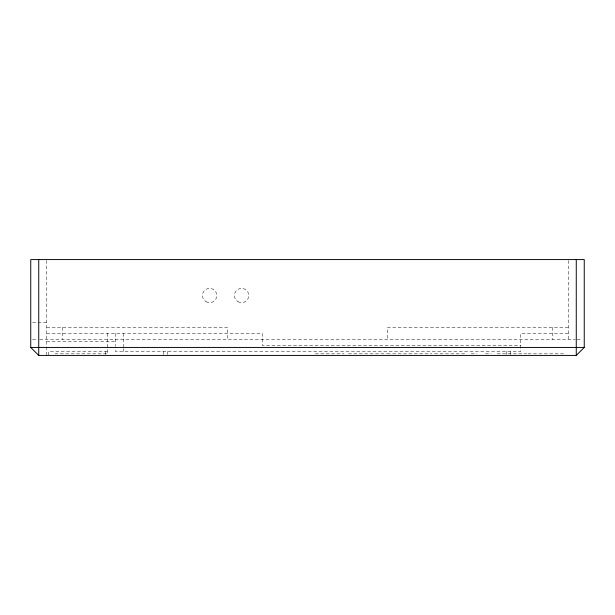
<?xml version="1.0" encoding="UTF-8"?>
<svg xmlns="http://www.w3.org/2000/svg" width="615" height="615" viewBox="0 0 615 615"><rect width="100%" height="100%" fill="white"/><g stroke="black" fill="none" stroke-linecap="round" stroke-linejoin="round"><path stroke-width="0.46" stroke-dasharray="3.08 2.31" d="M32.626 322.675L46.725 322.675M46.725 327.464L227.627 327.464L227.627 339.449M568.275 327.464L387.373 327.464L387.373 339.449M46.725 333.461L262.374 333.461L262.374 345.438L520.751 345.438M568.275 333.461L520.751 333.461L520.751 351.426L115.412 351.426L115.412 346.699M32.526 339.449L37.853 339.449M39.698 339.449L575.302 339.449M577.147 339.449L582.474 339.449M46.725 341.448L115.412 341.448M107.425 351.426L48.723 351.426L48.723 355.424M54.935 353.825L107.479 353.825M315.38 353.825L344.146 353.825M348.459 353.825L386.651 353.825M387.266 353.825L431.938 353.825M434.605 353.825L465.148 353.825M471.175 353.825L476.925 353.825M485.496 353.825L491.247 353.825M497.181 353.825L526.717 353.825M528.124 353.825L564.97 353.825M568.275 260.537L568.275 339.449M552.301 327.464L552.301 339.449M510.773 351.426L510.773 355.424M506.775 351.426L506.775 355.424M167.326 351.426L167.326 355.424M163.336 351.426L163.336 355.424M123.4 333.461L123.4 347.644M123.4 348.59L123.4 351.426M115.412 333.461L115.412 345.753M107.425 333.461L107.425 355.424M105.426 351.426L105.426 355.424M62.699 327.464L62.699 339.449M46.725 260.537L46.725 355.424M206.063 301.742A7.188 7.188 0 0 0 216.849 295.523A7.188 7.188 0 0 0 206.063 289.296A7.188 7.188 0 0 0 206.063 301.742M238.013 301.742A7.188 7.188 0 0 0 248.798 295.523A7.188 7.188 0 0 0 238.013 289.296A7.188 7.188 0 0 0 238.013 301.742"/><path stroke-width="0.92" d="M576.263 355.424L584.25 347.437L584.25 259.576L30.75 259.576L30.75 347.437L38.737 355.424L576.263 355.424L576.263 259.576M30.75 347.437L584.25 347.437M38.737 259.576L38.737 355.424"/></g></svg>
